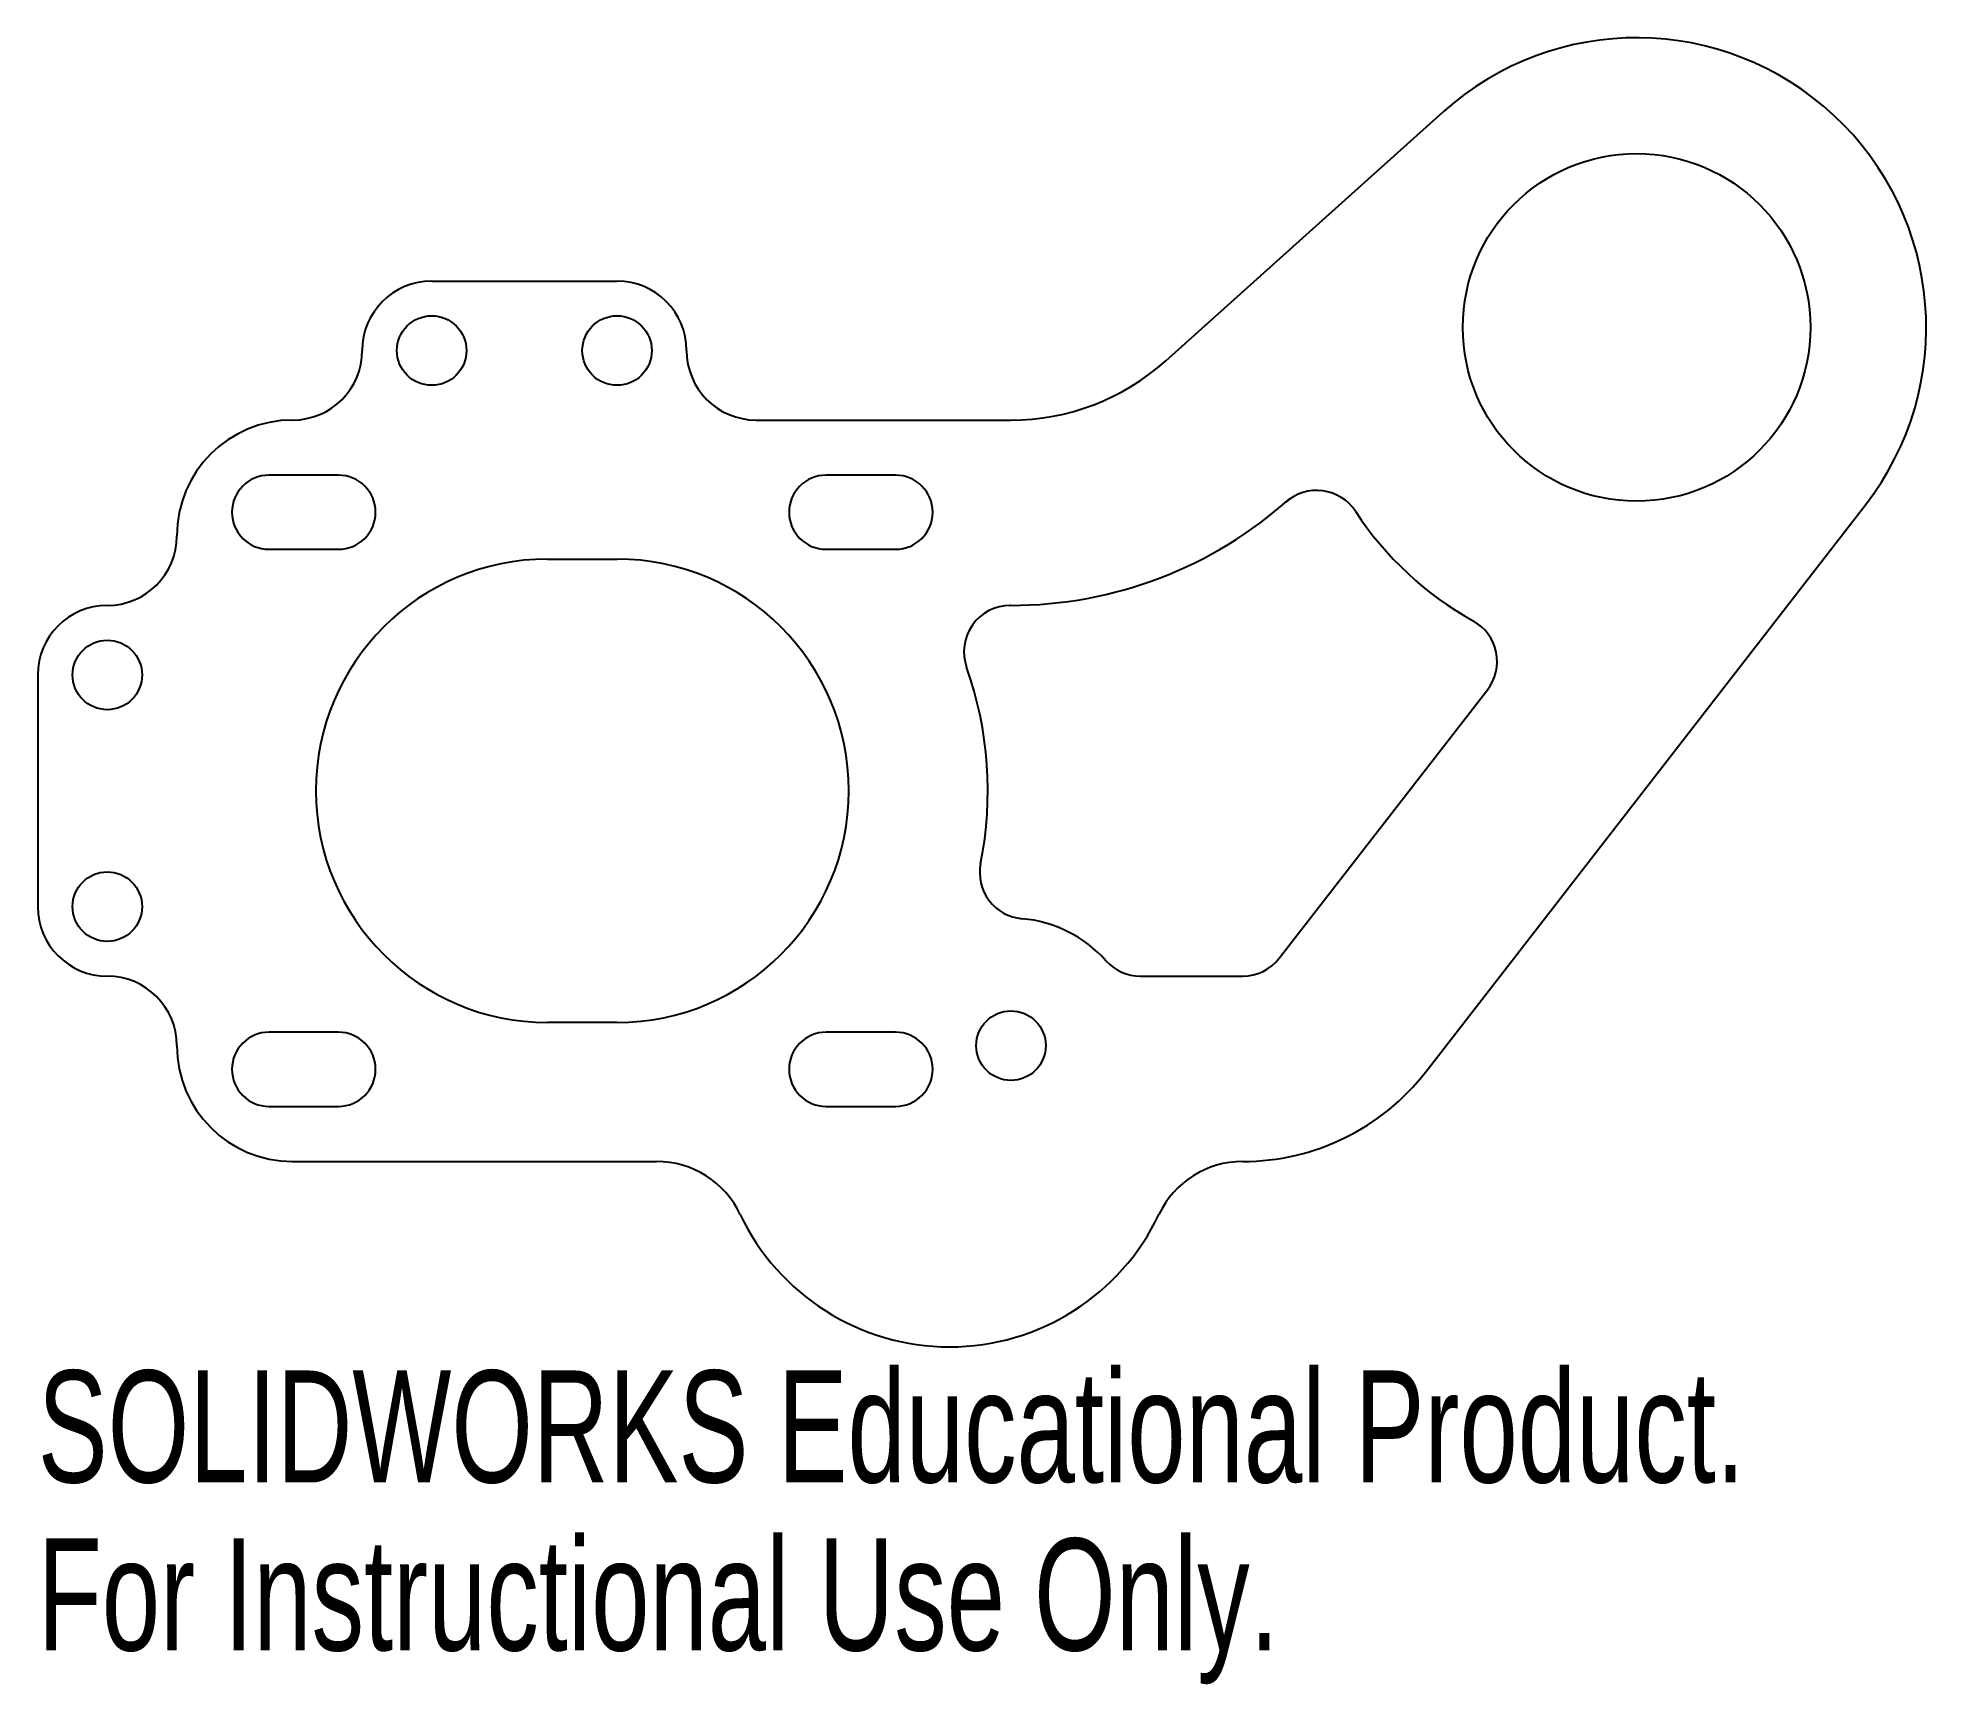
# Model space of a CAD drawing. Header units: millimetres. Extents: x -22 to 59.5, y -38.6 to 32.5.
import ezdxf

# ---------------------------------------------------------------- set-up
doc = ezdxf.new("R2010")
doc.units = ezdxf.units.MM
doc.styles.add('SLDTEXTSTYLE0', font='TXT', dxfattribs={"width": 0.7})

msp = doc.modelspace()

# ---------------------------------------------------------------- linework, layer by layer
at = {"color": 7, "linetype": 'Continuous', "lineweight": 25}
for p, q in [((26.68, 18.558), (38.651, 29.303)), ((-5, 22), (3, 22)), ((9, 16), (20, 16)), ((-9.021, 13.621), (-12.021, 13.621)), ((15.021, 13.621), (12.021, 13.621)), ((31.857, 12.455), (32.023, 12.604)), ((37.902, -12.128), (56.878, 12.34)), ((-12.021, 10.421), (-9.021, 10.421)), ((0, 10), (3, 10)), ((12.021, 10.421), (15.021, 10.421)), ((20, 8), (19.971, 8)), ((-22, 5), (-22, -5)), ((31.58, -7.226), (40.561, 4.354)), ((25.59, -8), (30, -8)), ((-9.021, -10.421), (-12.021, -10.421)), ((3, -10), (0, -10)), ((15.021, -10.421), (12.021, -10.421)), ((-12.021, -13.621), (-9.021, -13.621)), ((12.021, -13.621), (15.021, -13.621)), ((-11, -16), (4.702, -16))]:
    msp.add_line(p, q, dxfattribs=at)
for centre, radius in [((47, 20), 7.5), ((-5, 19), 1.5), ((3, 19), 1.5), ((-19, 5), 1.5), ((-19, -5), 1.5), ((20, -11), 1.5)]:
    msp.add_circle(centre, radius, dxfattribs=at)
for centre, radius, start, end in [((47, 20), 12.5, 322.20546, 131.90944), ((-5, 19), 3, 90, 180), ((3, 19), 3, 0, 90), ((-11, 19), 3, 270, 0), ((9, 19), 3, 180, 270), ((20, 26), 10, 270, 311.90944), ((-11, 11), 5, 90, 180), ((-12.021, 12.021), 1.6, 90, 270), ((-9.021, 12.021), 1.6, 270, 90), ((12.021, 12.021), 1.6, 90, 270), ((15.021, 12.021), 1.6, 270, 90), ((20, 26), 18, 270, 311.90944), ((33.193, 10.966), 2, 33.1947, 131.90944), ((47, 20), 14.5, 213.1947, 240.9202), ((-19, 11), 3, 270, 0), ((0, 0), 10, 90, 270), ((3, 0), 10, 270, 90), ((-19, 5), 3, 90, 180), ((19.971, 6), 2, 90, 199.47122), ((38.981, 5.58), 2, 322.20546, 60.9202), ((3, 0), 16, 348.69591, 19.47122), ((20.651, -3.528), 2, 168.69591, 265.0219), ((-19, -5), 3, 180, 270), ((20, -11), 5.5, 41.81031, 85.0219), ((25.59, -6), 2, 221.81031, 270), ((30, -6), 2, 270, 322.20546), ((-19, -11), 3, 0, 90), ((-12.021, -12.021), 1.6, 90, 270), ((-9.021, -12.021), 1.6, 270, 90), ((12.021, -12.021), 1.6, 90, 270), ((15.021, -12.021), 1.6, 270, 90), ((-11, -11), 5, 180, 270), ((30, -6), 10, 270, 322.20546), ((4.702, -20), 4, 25.37693, 90), ((30, -20), 4, 90, 154.62307), ((17.351, -14), 10, 205.37693, 334.62307)]:
    msp.add_arc(centre, radius, start, end, dxfattribs=at)

# ---------------------------------------------------------------- texts
at = {"color": 7, "linetype": 'Continuous', "char_height": 4.83362, "attachment_point": 1, "style": 'SLDTEXTSTYLE0'}
for s, insert in [('SOLIDWORKS Educational Product.', (-22, -25.02)), ('For Instructional Use Only.', (-22, -32.27))]:
    msp.add_mtext(s, dxfattribs=dict(at, insert=insert))

doc.saveas('drawing.dxf')
